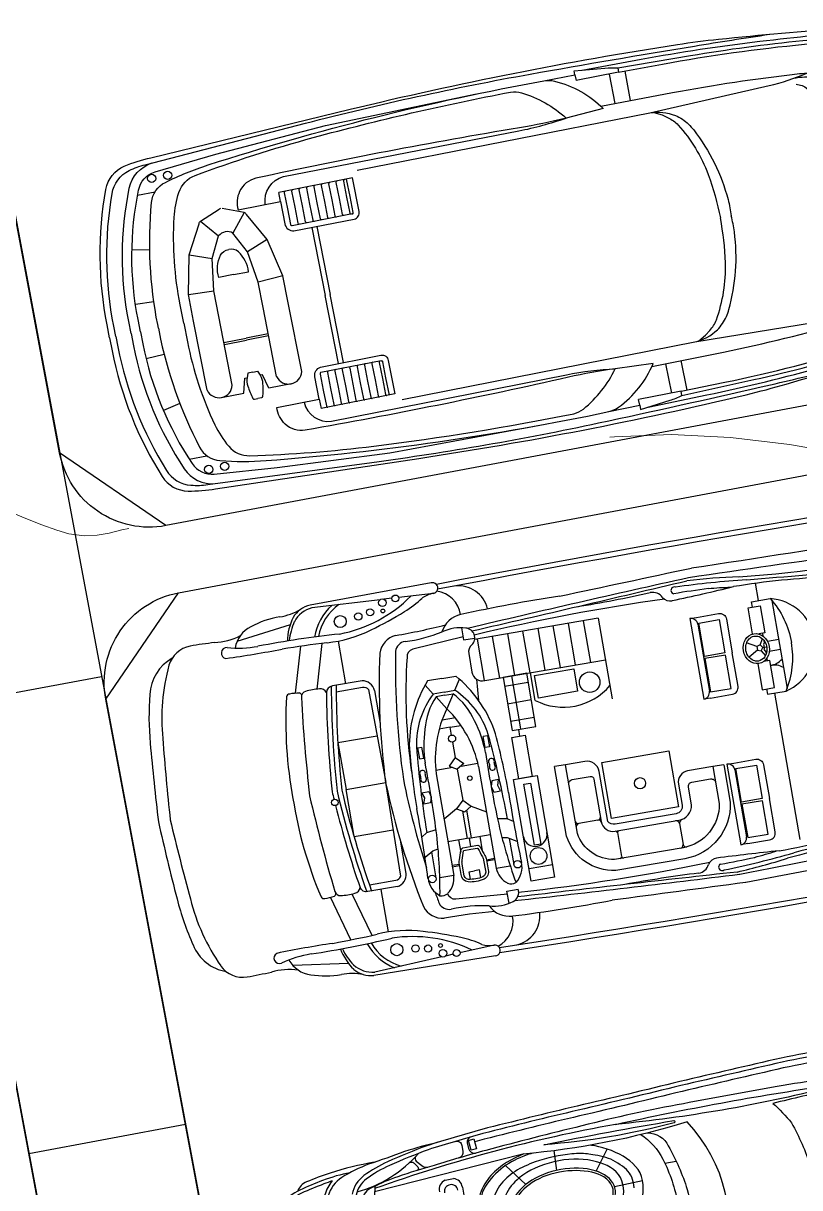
# Model space of a CAD drawing. Header units: metres. Extents: x 2662 to 3279, y 1027 to 1511.
# Drawn here: x 2927.51 to 2944.56, y 1215.41 to 1240.97 of the extents above; entities that cross this region are included whole.
import ezdxf

# ---------------------------------------------------------------- set-up
doc = ezdxf.new("R2010")
doc.units = ezdxf.units.M
doc.header["$LTSCALE"] = 1000
for name, color, linetype in [('01 main point', 1, 'Continuous'), ('furniture', 6, 'Continuous'), ('Layer13', 4, 'Continuous')]:
    doc.layers.add(name, color=color, linetype=linetype)
doc.layers.add('CONT-MNR', color=252, linetype='Continuous', lineweight=9)

# ---------------------------------------------------------------- blocks, each defined once
blk = doc.blocks.new('A$C97441dda')
for points in [[(0.921, 7.283), (0.859, 7.283), (0.859, 7.504, -0.142146), (1.408, 7.663)], [(1.894, 7.283), (1.957, 7.283), (1.957, 7.504, 0.142146), (1.408, 7.663)], [(1.351, 7.36, 0.296682), (1.388, 7.336)], [(1.464, 7.36, -0.29421), (1.428, 7.336)], [(2.683, 6.757), (2.683, 7.018, -0.414214), (2.763, 7.098), (3.162, 7.098)], [(3.641, 6.757), (3.641, 7.018, 0.414214), (3.561, 7.098), (3.162, 7.098)], [(0.929, 6.618), (0.929, 6.88, -0.414214), (1.008, 6.959), (1.408, 6.959)], [(1.887, 6.618), (1.887, 6.88, 0.414214), (1.807, 6.959), (1.408, 6.959)], [(2.683, 6.639), (3.129, 6.639, -0.374978), (3.69, 6.003), (3.69, 5.181, -0.336338), (3.196, 4.682), (2.368, 4.682)], [(2.683, 6.509), (3.12, 6.509, -0.370359), (3.56, 6.003), (3.56, 5.19, -0.32607), (3.186, 4.812), (2.368, 4.812)], [(2.683, 6.509), (2.683, 6.209, 0.414214), (2.816, 6.077), (3.068, 6.077, -0.414214), (3.153, 5.991), (3.153, 5.267, -0.267949), (3.107, 5.186), (2.512, 5.186, 0.414214), (2.368, 5.042), (2.368, 4.812)], [(2.598, 4.812, -0.403822), (2.551, 4.859), (2.551, 5.073, -0.414214), (2.59, 5.111), (3.094, 5.111, 0.414214), (3.235, 5.253), (3.235, 6.01, 0.381295), (3.081, 6.186), (2.87, 6.186, -0.414214), (2.821, 6.234), (2.821, 6.458, -0.414214), (2.873, 6.509, -1)], [(0.689, 3.884), (0.732, 3.278, 0.372915), (0.813, 3.197, 0.054262), (2.148, 3.021, 0.054262)], [(3.746, 3.884), (3.702, 3.278, -0.372915), (3.622, 3.197, -0.000086), (3.62, 3.197, -0.000086)], [(0.995, 2.63), (0.995, 2.278, 0.367647), (1.058, 2.196, 0.57735)], [(1.07, 2.31), (1.07, 2.624, -0.267949), (1.107, 2.688, -0.267949)], [(3.364, 2.31), (3.364, 2.624, 0.267949), (3.327, 2.688, 0.267949)], [(3.439, 2.63), (3.439, 2.278, -0.367647), (3.376, 2.196, -0.57735)]]:
    blk.add_lwpolyline(points, format="xyb")
for points in [[(0.886, 7.521), (1.929, 7.521)], [(1.348, 7.521), (1.348, 7.389)], [(1.468, 7.521), (1.468, 7.389)], [(0.859, 7.366), (0.653, 7.366)], [(1.232, 7.231), (0.921, 7.231), (0.921, 7.376), (1.244, 7.376), (1.244, 7.303)], [(1.407, 7.323), (1.407, 7.369)], [(1.584, 7.231), (1.894, 7.231), (1.894, 7.376), (1.572, 7.376), (1.572, 7.303)], [(1.957, 7.366), (3.698, 7.366)], [(1.244, 7.347), (1.276, 7.347)], [(1.371, 7.298), (1.306, 7.335)], [(1.385, 7.256), (1.321, 7.145)], [(1.324, 7.347), (1.36, 7.347)], [(1.388, 7.336), (1.428, 7.336)], [(1.429, 7.256), (1.493, 7.145)], [(1.442, 7.298), (1.509, 7.336)], [(1.455, 7.347), (1.492, 7.347)], [(1.54, 7.347), (1.572, 7.347)], [(2.683, 6.676), (2.683, 6.757)], [(2.764, 6.757), (3.56, 6.757)], [(3.641, 6.757), (3.641, 6.676)], [(0.929, 6.537), (0.929, 6.618)], [(1.01, 6.618), (1.806, 6.618)], [(1.887, 6.618), (1.887, 6.537)], [(2.683, 6.676), (3.641, 6.676)], [(2.683, 6.639), (2.683, 6.509)], [(0.929, 6.537), (1.887, 6.537)], [(3.272, 6.01), (3.523, 6.01)], [(0.742, 5.482), (0.742, 4.012)], [(0.742, 5.482), (1.699, 5.482)], [(1.236, 4.046), (1.236, 5.482)], [(0.742, 5.302), (1.236, 5.302)], [(3.255, 5.276), (3.54, 5.276)], [(0.742, 5.122), (1.236, 5.122)], [(3.072, 5.074), (3.072, 4.85)], [(0.742, 4.942), (1.236, 4.942)], [(2.368, 4.812), (2.368, 4.682)], [(0.742, 4.762), (1.236, 4.762)], [(0.742, 4.582), (1.236, 4.582)], [(1.565, 4.59), (1.236, 4.59)], [(1.341, 4.265), (1.341, 4.546)], [(1.549, 4.265), (1.549, 4.546)], [(1.757, 4.265), (1.757, 4.546)], [(0.742, 4.402), (1.236, 4.402)], [(1.866, 4.368), (1.236, 4.368)], [(3.498, 4.462), (3.498, 4.183)], [(1.866, 4.339), (1.947, 4.339)], [(0.742, 4.222), (1.236, 4.222)], [(2.918, 4.097), (2.875, 4.032), (2.858, 3.919)], [(3.156, 4.101), (3.096, 3.997), (3.083, 3.933)], [(0.58, 3.884), (0.726, 3.884), (0.726, 4.017)], [(0.742, 4.042), (1.236, 4.042)], [(1.203, 3.954), (1.453, 3.937)], [(1.879, 3.969), (2.01, 3.969), (2.01, 3.919), (1.879, 3.919)], [(1.879, 3.969), (1.879, 3.919)], [(2.217, 3.805), (3.423, 3.805), (3.423, 3.972)], [(2.406, 4.009), (2.406, 3.929), (2.471, 3.909), (2.54, 3.929), (2.54, 4.011), (2.471, 3.988), (2.406, 4.009)], [(3.107, 4.016), (3.415, 4.016)], [(3.854, 3.884), (3.709, 3.884), (3.709, 4.017)], [(0.891, 3.916), (1.112, 3.916)], [(1.126, 3.554), (1.126, 3.721)], [(1.289, 3.681), (1.171, 3.758)], [(1.706, 3.554), (1.706, 3.683)], [(2.175, 3.603), (2.175, 3.803)], [(2.66, 3.641), (2.755, 3.805)], [(3.022, 3.554), (3.022, 3.805)], [(3.306, 3.709), (3.306, 3.805)], [(3.32, 3.709), (3.32, 3.805)], [(0.001, 3.623), (0.017, 2.181)], [(0.128, 3.628), (0.106, 3.219)], [(1.126, 3.554), (1.126, 3.387)], [(1.289, 3.554), (1.289, 3.681)], [(1.289, 3.554), (1.289, 3.426)], [(1.326, 3.554), (1.326, 3.655)], [(1.326, 3.655), (1.486, 3.554)], [(1.326, 3.554), (1.326, 3.453)], [(1.326, 3.453), (1.486, 3.554)], [(1.609, 3.633), (1.609, 3.475)], [(1.706, 3.554), (1.706, 3.424)], [(1.799, 3.554), (1.706, 3.554)], [(1.883, 3.554), (2.066, 3.554)], [(2.066, 3.554), (2.153, 3.641), (2.203, 3.554)], [(2.066, 3.554), (2.153, 3.466), (2.203, 3.554)], [(2.203, 3.554), (2.573, 3.554)], [(2.573, 3.554), (2.66, 3.641), (2.711, 3.554)], [(2.573, 3.554), (2.66, 3.466), (2.711, 3.554)], [(2.697, 3.578), (3.022, 3.578)], [(3.022, 3.679), (3.196, 3.679)], [(3.022, 3.554), (3.022, 3.302)], [(3.022, 3.554), (3.123, 3.554)], [(3.501, 3.61), (3.411, 3.61), (3.411, 3.549)], [(3.501, 3.487), (3.411, 3.487), (3.411, 3.549)], [(4.306, 3.628), (4.328, 3.219)], [(4.433, 3.623), (4.417, 2.181)], [(1.289, 3.426), (1.171, 3.349)], [(2.175, 3.504), (2.175, 3.304)], [(2.66, 3.466), (2.755, 3.302)], [(2.697, 3.529), (3.022, 3.529)], [(3.022, 3.428), (3.167, 3.428)], [(2.217, 3.302), (3.423, 3.302), (3.423, 3.136)], [(3.306, 3.389), (3.306, 3.302)], [(3.32, 3.302), (3.32, 3.389)], [(0.102, 3.139), (0.097, 3.045)], [(1.879, 3.138), (2.01, 3.138), (2.01, 3.189), (1.879, 3.189)], [(1.879, 3.138), (1.879, 3.189)], [(2.406, 3.098), (2.406, 3.179), (2.471, 3.198), (2.54, 3.179), (2.54, 3.097), (2.471, 3.12), (2.406, 3.098)], [(2.918, 3.01), (2.875, 3.075), (2.858, 3.189)], [(3.156, 3.006), (3.096, 3.111), (3.083, 3.174)], [(4.332, 3.139), (4.337, 3.045)], [(0.095, 3.001), (0.052, 2.197)], [(3.107, 3.091), (3.415, 3.091)], [(4.34, 3.001), (4.382, 2.197)], [(1.131, 2.755), (1.523, 2.755)], [(3.304, 2.755), (2.911, 2.755)], [(1.107, 2.688), (2.217, 2.701)], [(1.658, 2.229), (1.658, 2.694)], [(3.327, 2.688), (2.217, 2.701)], [(2.217, 2.229), (2.217, 2.701)], [(2.777, 2.229), (2.777, 2.694)], [(0.489, 2.435), (0.995, 2.435)], [(3.945, 2.435), (3.439, 2.435)], [(0.483, 2.239), (1, 2.091)], [(1.658, 2.229), (2.217, 2.229)], [(2.777, 2.229), (2.217, 2.229)], [(3.952, 2.239), (3.435, 2.091)], [(0.207, 1.911), (0.292, 1.265)], [(0.474, 1.987), (1.005, 1.835)], [(3.96, 1.987), (3.43, 1.835)], [(4.228, 1.911), (4.142, 1.265)]]:
    blk.add_lwpolyline(points)
for points in [[(1.407, 7.323), (1.371, 7.298), (1.385, 7.256), (1.429, 7.256), (1.442, 7.298)], [(2.752, 7.014), (3.149, 7.014), (3.149, 6.77), (2.752, 6.77)], [(3.572, 7.014), (3.175, 7.014), (3.175, 6.77), (3.572, 6.77)], [(0.998, 6.875), (1.394, 6.875), (1.394, 6.631), (0.998, 6.631)], [(1.817, 6.875), (1.421, 6.875), (1.421, 6.631), (1.817, 6.631)], [(2.414, 6.031), (3.079, 6.031), (3.079, 5.237), (2.414, 5.237)], [(1.277, 5.097), (1.545, 5.097), (1.545, 4.632), (1.277, 4.632)], [(1.866, 4.546), (1.236, 4.546), (1.236, 4.265), (1.866, 4.265)], [(1.947, 4.403), (2.437, 4.403), (2.437, 4.246), (1.947, 4.246)], [(2.437, 4.462), (3.642, 4.462), (3.642, 4.183), (2.437, 4.183)], [(2.51, 4.369), (3.234, 4.369), (3.234, 4.292), (2.51, 4.292)]]:
    blk.add_lwpolyline(points, close=True)
for points in [[(3.425, 3.389), (3.306, 3.389, -0.084873), (3.255, 3.398, 0.004228), (3.149, 3.434, -0.236057), (3.123, 3.46), (3.123, 3.549), (3.123, 3.638, -0.236057), (3.149, 3.664, 0.004228), (3.255, 3.7, -0.084873), (3.306, 3.709), (3.425, 3.709, -0.35873), (3.527, 3.643, -0.047149), (3.538, 3.549, -0.047149), (3.527, 3.454, -0.35873)], [(3.427, 3.421), (3.306, 3.421, -0.084873), (3.265, 3.428, 0.004228), (3.159, 3.464, -0.145695), (3.155, 3.467), (3.155, 3.549), (3.155, 3.631, -0.145695), (3.159, 3.634, 0.004228), (3.265, 3.67, -0.084873), (3.306, 3.677), (3.427, 3.677, -0.359263), (3.497, 3.635, -0.045925), (3.506, 3.549, -0.045925), (3.497, 3.463, -0.359263)]]:
    blk.add_lwpolyline(points, format="xyb", close=True)
for centre, radius in [((2.73, 5.635), 0.0656), ((1.464, 5.255), 0.12), ((3.367, 4.319), 0.0984), ((3.42, 4.061), 0.0445), ((2.332, 3.681), 0.0264), ((1.841, 3.554), 0.0423), ((0.111, 3.179), 0.0406), ((4.324, 3.179), 0.0406), ((0.135, 3.021), 0.0449), ((0.23, 3.009), 0.0224), ((3.42, 3.047), 0.0445), ((4.204, 3.009), 0.0224), ((4.299, 3.021), 0.0449), ((0.22, 2.86), 0.0414), ((4.215, 2.86), 0.0414), ((0.244, 2.715), 0.0431), ((4.19, 2.715), 0.0431), ((0.268, 2.497), 0.0707), ((4.166, 2.497), 0.0707), ((2.344, 2.074), 0.0375)]:
    blk.add_circle(centre, radius)
for centre, radius, start, end in [((208.587, 7.199), 208.587, 178.49574, 180.96673), ((208.639, 7.199), 208.58, 178.49658, 180.96528), ((-204.204, 7.199), 208.58, 359.03472, 1.50342), ((-204.153, 7.199), 208.587, 359.03327, 1.50426), ((-190.377, 10.573), 190.766, 358.82377, 0.23433), ((194.812, 10.573), 190.766, 179.76567, 181.17623), ((-14.27, 8.715), 14.893, 354.1146, 2.9656), ((18.704, 8.715), 14.893, 177.0344, 185.8854), ((-75.348, 14.009), 76.242, 354.92951, 355.98239), ((79.783, 14.009), 76.242, 184.01761, 185.07049), ((176.245, 2.671), 175.832, 178.08288, 178.71816), ((-171.81, 2.671), 175.832, 1.28184, 1.91712), ((9.047, 7.072), 8.399, 172.0411, 179.7687), ((-4.613, 7.072), 8.399, 0.2313, 7.9589), ((1.408, 7.375), 0.564, 13.1636, 166.8364), ((1.41, 7.382), 0.22, 358.5392, 39.2339), ((1.85, 7.382), 0.22, 140.7661, 181.4608), ((12.173, 6.052), 11.642, 173.9919, 178.123), ((-7.738, 6.052), 11.642, 1.877, 6.0081), ((10.385, 5.944), 9.919, 172.7923, 176.3331), ((-25.603, 5.344), 26.31, 2.2341, 3.8401), ((30.037, 5.344), 26.31, 176.1599, 177.7659), ((-5.951, 5.944), 9.919, 3.6669, 7.2077), ((8.652, 6.041), 8.067, 172.6641, 174.5309), ((-4.217, 6.041), 8.067, 5.4691, 7.3359), ((9.647, 6.394), 9.036, 177.3558, 179.9463), ((2.764, 6.676), 0.0811, 90, 180), ((3.56, 6.676), 0.0811, 0, 90), ((-5.213, 6.394), 9.036, 0.0537, 2.6442), ((-373.31, -8.741), 373.976, 2.1179, 2.35962), ((164.086, 14.129), 163.802, 182.63314, 183.56191), ((-278.76, -10.974), 279.798, 3.06699, 3.59652), ((1.01, 6.537), 0.0811, 90, 180), ((1.806, 6.537), 0.0811, 0, 90), ((283.195, -10.974), 279.798, 176.40348, 176.93301), ((-159.652, 14.129), 163.802, 356.43809, 357.36686), ((377.745, -8.741), 373.976, 177.64038, 177.8821), ((0.573, 6.415), 0.0405, 153.1265, 340.953), ((3.861, 6.415), 0.0405, 199.047, 26.8735), ((0.569, 6.365), 0.119, 301.2113, 2.4557), ((23.565, 5.504), 22.923, 178.052, 183.7188), ((-19.131, 5.504), 22.923, 356.2812, 1.948), ((3.866, 6.365), 0.119, 177.5443, 238.7887), ((0.696, 6.134), 0.146, 116.9071, 180.3941), ((3.738, 6.134), 0.146, 359.6059, 63.0929), ((-16.128, 5.386), 16.696, 359.5591, 2.5632), ((3.28, 6.06), 0.0503, 196.5763, 260.4721), ((3.276, 5.97), 0.0405, 95.6747, 178.8009), ((3.521, 6.047), 0.0369, 273.6593, 359.4047), ((3.519, 5.97), 0.0406, 357.0134, 84.2838), ((20.563, 5.386), 16.696, 177.4368, 180.4409), ((0.995, 5.022), 0.715, 322.8811, 40.0859), ((3.255, 5.296), 0.02, 184.1892, 268.3589), ((3.255, 5.256), 0.02, 91.6411, 175.8108), ((3.54, 5.296), 0.02, 271.6411, 355.8108), ((3.54, 5.256), 0.02, 4.1892, 88.3589), ((19.056, 4.747), 18.648, 178.9753, 182.6006), ((3.036, 5.075), 0.0367, 358.6961, 81.9233), ((3.109, 5.075), 0.0367, 98.0767, 181.3039), ((-14.621, 4.747), 18.648, 357.3994, 1.0247), ((3.036, 4.849), 0.0367, 278.0767, 1.3039), ((3.109, 4.849), 0.0367, 178.6961, 261.9233), ((3.112, 4.322), 0.14, 272.2883, 90.1778), ((0.434, 3.873), 0.348, 93.1026, 177.5891), ((2.586, -3.05), 7.149, 90.0845, 96.1092), ((2.825, 17.871), 13.774, 268.961, 272.4284), ((3.416, 3.839), 0.271, 37.9843, 91.5677), ((4.001, 3.873), 0.348, 2.4109, 86.8974), ((0.705, 3.902), 0.117, 35.8487, 164.0835), ((0.888, 4.015), 0.0991, 207.0644, 272.0033), ((1.115, 4.038), 0.122, 268.9821, 3.7773), ((2.092, 2.615), 1.468, 100.4887, 131.1511), ((1.987, 3.037), 0.95, 97.3014, 137.2904), ((2.93, -6.611), 10.644, 90.2944, 95.7351), ((2.182, 3.963), 0.035, 60, 300), ((2.217, 4.032), 0.0418, 245.1573, 294.8427), ((2.252, 3.963), 0.035, 240, 120), ((2.592, 9.755), 5.842, 272.7701, 280.2295), ((3.525, 3.968), 0.111, 327.0021, 19.6019), ((3.729, 3.902), 0.117, 15.9165, 100.2051), ((0.422, 3.57), 0.33, 89.1794, 161.9132), ((0.721, 3.914), 0.295, 182.6672, 243.6159), ((1.058, 3.787), 0.487, 162.4718, 196.2958), ((1.859, 3.096), 0.772, 103.4474, 133.6826), ((2.091, 2.581), 1.332, 90.9526, 107.9909), ((2.353, 17.015), 13.106, 268.7557, 272.2789), ((2.217, 3.895), 0.0418, 65.1573, 114.8427), ((3.415, 4.057), 0.251, 271.8534, 323.7999), ((3.377, 3.787), 0.487, 343.7042, 17.5282), ((3.714, 3.914), 0.295, 296.3841, 357.3328), ((4.013, 3.57), 0.33, 18.0868, 90.8206), ((0.065, 3.627), 0.0634, 0.6303, 183.8233), ((-7.257, 3.097), 7.796, 0.0818, 4.4608), ((2.264, 2.48), 1.326, 92.0376, 125.9353), ((11.692, 3.097), 7.796, 175.5392, 179.9182), ((4.37, 3.627), 0.0634, 356.1767, 179.3697), ((0.51, 3.639), 0.383, 181.6698, 203.2536), ((-1.137, 3.279), 1.766, 357.6596, 12.147), ((2.264, 4.627), 1.326, 234.0647, 267.9624), ((5.571, 3.279), 1.766, 167.853, 182.3404), ((3.924, 3.639), 0.383, 336.7464, 358.3302), ((-0.771, 2.85), 1.128, 21.223, 34.4528), ((1.987, 4.071), 0.95, 222.7096, 262.6986), ((1.859, 4.011), 0.772, 226.3174, 256.5526), ((5.205, 2.85), 1.128, 145.5472, 158.777), ((-1.213, 2.428), 1.624, 1.2558, 35.182), ((2.092, 4.492), 1.468, 228.8489, 259.5113), ((3.415, 3.051), 0.251, 36.2001, 88.1466), ((5.647, 2.428), 1.624, 144.818, 178.7442), ((-3.273, 1.798), 3.841, 15.6869, 22.3326), ((0.758, 3.202), 0.131, 178.2121, 253.636), ((2.091, 4.527), 1.332, 252.0091, 269.0474), ((2.353, -9.908), 13.106, 87.7211, 91.2443), ((2.182, 3.144), 0.035, 60, 300), ((2.217, 3.212), 0.0418, 245.1573, 294.8427), ((2.252, 3.144), 0.035, 240, 120), ((2.592, -2.647), 5.842, 79.7705, 87.2299), ((3.525, 3.139), 0.111, 340.3981, 32.9979), ((3.676, 3.202), 0.131, 286.364, 1.7879), ((7.707, 1.798), 3.841, 157.6674, 164.3131), ((0.787, 3.129), 0.25, 184.9044, 252.4647), ((2.441, 11.797), 8.888, 258.8436, 268.5555), ((2.586, 10.157), 7.149, 263.8908, 269.9155), ((2.93, 13.719), 10.644, 264.2649, 269.7056), ((2.217, 3.076), 0.0418, 65.1573, 114.8427), ((1.993, 11.797), 8.888, 271.4445, 278.3252), ((2.825, -10.764), 13.774, 87.5716, 91.039), ((3.416, 3.269), 0.271, 268.4323, 322.0157), ((1.993, 11.797), 8.888, 280.2705, 281.1564), ((3.647, 3.129), 0.25, 287.5353, 355.0956), ((2.534, 11.224), 8.53, 257.6692, 267.8736), ((1.901, 11.224), 8.53, 272.1264, 282.3308), ((-0.971, 2.41), 1.46, 355.7483, 17.0194), ((1.138, 2.611), 0.144, 92.9581, 172.5508), ((3.296, 2.611), 0.144, 7.4492, 87.0419), ((5.405, 2.41), 1.46, 162.9806, 184.2517), ((0.606, 2.77), 0.594, 205.433, 249.4472), ((12.126, 1.728), 11.739, 176.4059, 181.1228), ((-7.692, 1.728), 11.739, 358.8772, 3.5941), ((3.829, 2.77), 0.594, 290.5528, 334.567), ((0.606, 2.77), 0.638, 211.911, 250.7222), ((2.967, 13.874), 11.719, 260.316, 266.3329), ((1.468, 13.874), 11.719, 273.6671, 279.684), ((3.829, 2.77), 0.638, 289.2778, 328.089), ((0.394, 2.234), 0.344, 186.1517, 231.0679), ((25.636, 1.27), 25.172, 177.6521, 178.859), ((2.967, 13.874), 11.776, 260.3657, 266.3506), ((1.078, 2.123), 0.0756, 105.2553, 179.4903), ((2.967, 13.874), 11.833, 260.7177, 266.3682), ((1.468, 13.874), 11.776, 273.6494, 279.6343), ((1.468, 13.874), 11.833, 274.427, 279.2823), ((3.356, 2.123), 0.0756, 0.5097, 74.7447), ((-21.201, 1.27), 25.172, 1.141, 2.3479), ((4.04, 2.234), 0.344, 308.9321, 353.8483), ((0.332, 2.201), 0.316, 183.4806, 229.5108), ((-0.63, 1.813), 0.723, 359.6277, 19.9452), ((1.814, 2.046), 0.815, 174.5487, 186.2942), ((1.468, 13.874), 11.833, 273.6318, 274.0643), ((2.62, 2.046), 0.815, 353.7058, 5.4513), ((4.102, 2.201), 0.316, 310.4892, 356.5194), ((5.065, 1.813), 0.723, 160.0548, 180.3723), ((0.509, 2.484), 0.648, 233.8856, 259.1849), ((0.561, 2.528), 0.68, 235.7036, 255.2458), ((1.073, 1.967), 0.0697, 187.7942, 263.6143), ((3.362, 1.967), 0.0697, 276.3857, 352.2058), ((3.873, 2.528), 0.68, 284.7542, 304.2964), ((3.925, 2.484), 0.648, 280.8151, 306.1144), ((1.109, 1.791), 1.016, 179.0191, 199.3908), ((1.664, 1.778), 0.661, 170.9023, 181.0629), ((1.044, 1.869), 0.0363, 96.2385, 157.5738), ((3.427, 22.256), 20.496, 263.3835, 266.6174), ((1.008, 22.256), 20.496, 273.3826, 276.6165), ((3.39, 1.869), 0.0363, 22.4262, 83.7615), ((2.771, 1.778), 0.661, 358.9371, 9.0977), ((3.325, 1.791), 1.016, 340.6092, 0.9809), ((-11.838, 1.512), 12.31, 358.1017, 1.2083), ((1.042, 1.764), 0.0395, 176.9352, 249.8424), ((2.141, 6.473), 4.875, 256.8026, 270.8937), ((2.293, 6.473), 4.875, 269.1063, 283.1974), ((3.393, 1.764), 0.0395, 290.1576, 3.0648), ((16.273, 1.512), 12.31, 178.7917, 181.8983), ((0.478, 1.552), 0.342, 196.7591, 250.457), ((-0.987, 1.494), 1.377, 345.0575, 0.1444), ((5.422, 1.494), 1.377, 179.8556, 194.9425), ((3.956, 1.552), 0.342, 289.543, 343.2409), ((-0.508, 1.089), 0.773, 353.7288, 17.0945), ((4.943, 1.089), 0.773, 162.9055, 186.2712), ((0.405, 1.124), 0.0636, 166.089, 341.7422), ((4.03, 1.124), 0.0636, 198.2578, 13.911), ((6.031, 0.699), 5.779, 176.9722, 179.8462), ((-1.597, 0.699), 5.779, 0.1538, 3.0278), ((0.572, 0.719), 0.32, 180.7648, 243.8595), ((3.863, 0.719), 0.32, 296.1405, 359.2352), ((0.838, 0.654), 0.511, 199.5857, 257.6279), ((1.433, 2.578), 2.368, 244.9745, 265.9316), ((3.002, 2.578), 2.368, 274.0684, 295.0255), ((3.597, 0.654), 0.511, 282.3721, 340.4143), ((1.538, 3.285), 3.233, 255.4946, 265.6307), ((3.98, 28.413), 28.328, 264.4986, 266.4315), ((0.454, 28.413), 28.328, 273.5685, 275.5014), ((2.897, 3.285), 3.233, 274.3693, 284.5054), ((3.803, 31.003), 31.044, 265.3606, 267.0728), ((0.632, 31.003), 31.044, 272.9272, 274.6394)]:
    blk.add_arc(centre, radius, start, end)
blk.add_ellipse((1.408, 7.245), major_axis=(0.177, 0), ratio=0.864021)
blk.add_open_spline([(1.556, 7.245), (1.556, 7.274), (1.543, 7.303), (1.487, 7.359), (1.43, 7.376), (1.327, 7.358), (1.284, 7.325), (1.252, 7.246), (1.261, 7.201), (1.325, 7.134), (1.38, 7.116), (1.484, 7.13), (1.528, 7.162), (1.553, 7.216), (1.556, 7.23), (1.556, 7.245)], degree=3, knots=[0, 0, 0, 0, 0.726255, 0.726255, 1.762591, 1.762591, 2.798927, 2.798927, 3.835263, 3.835263, 4.871599, 4.871599, 5.907935, 5.907935, 6.283185, 6.283185, 6.283185, 6.283185])
blk = doc.blocks.new('A$C1fdb1adc')
for p, q in [((1.804, 10.228), (1.804, 10.477)), ((2.103, 9.045), (2.087, 9.677)), ((1.697, 8.711), (1.268, 9.041)), ((1.522, 7.869), (1.086, 7.889)), ((1.699, 7.141), (1.211, 6.778))]:
    blk.add_line(p, q)
for points in [[(0.016, 15.282, 0.009645), (0.006, 13.161, 0.000312), (0.102, 10.878, -0.003686), (0.218, 8.563, 0.005005), (0.336, 6.409, 0.009754), (0.465, 5.161, 0.018511), (0.652, 4.249, 0.0573), (0.855, 3.68, 0.192321), (1.209, 3.352, 0.082859)], [(0.108, 15.281, 0.009641), (0.098, 13.164, 0.000311), (0.193, 10.883, -0.003685), (0.309, 8.567, 0.005003), (0.428, 6.416, 0.009732), (0.556, 5.174, 0.018483), (0.741, 4.271, 0.05741), (0.937, 3.72, 0.193192), (1.243, 3.437, 0.083361)], [(5.007, 6.288, 0.010794), (5.04, 7.206, 0.012283), (5.103, 9.648, 0.0049), (5.136, 12.417, 0.016162), (5.124, 14.08, 0.001149), (5.08, 15.507, -0.000811), (5.08, 15.508, 0.051344), (4.86, 17.153, 0.067708), (4.494, 18.235, 0.057023), (3.946, 19.21, 0.030584), (3.212, 20.153, 0.030577), (2.806, 20.554, 0.132389), (2.72, 20.608, 0.196715), (2.449, 20.599, 0.056911), (2.071, 20.217, 0.022345), (1.466, 19.457, 0.037229), (0.8, 18.315, 0.065316), (0.373, 16.968, 0.034966), (0.239, 15.278, 0.009636), (0.229, 13.167, 0.000311), (0.324, 10.889, -0.003683), (0.44, 8.573, 0.005), (0.558, 6.426, 0.00171), (0.577, 6.208)], [(0.702, 14.892, 0.018934), (0.603, 12.835, 0.003995), (0.596, 10.873, 0.018481), (0.664, 8.588, 0.005802), (0.802, 6.412, 0.006333), (0.916, 5.235, 0.01214), (1.017, 4.406, 0.043691), (1.147, 3.813, 0.274814), (1.378, 3.537, 0.084876)], [(4.448, 12.824), (4.46, 12.979, -0.002848), (4.456, 14.225, 0.359121), (0.882, 14.147, -0.002439), (0.951, 12.799), (0.951, 12.799)], [(0.951, 12.799, -0.042364), (1.447, 13.124, -0.050731), (2.462, 13.356, -0.074951), (3.731, 13.246, -0.131871), (4.448, 12.824, -0.624328)], [(4.39, 3.859), (4.534, 7.139, -0.042807), (4.41, 11.049, 0.264766), (1.001, 10.873, -0.053572), (1.032, 7.201), (1.25, 3.842)], [(1.082, 9.973, -0.300716), (1.447, 10.371, -0.050731), (2.462, 10.603, -0.074951), (3.731, 10.492, -0.127388), (4.379, 10.126, -0.624328)], [(1.09, 9.824, -0.130906), (1.707, 10.202, -0.068666), (2.741, 10.345, -0.066905), (3.695, 10.243, -0.15432), (4.377, 9.876, -0.102278)], [(0.453, 6.129, 0.34058), (0.568, 6.044), (0.692, 6.049, 0.407011), (0.822, 6.183, 0.980624)], [(0.486, 5.787, -0.446629), (0.601, 5.919), (0.725, 5.917, -0.407011), (0.859, 5.787, -0.980624)], [(0.435, 5.412, 0.017721), (0.5, 4.655, -0.010616), (0.627, 3.829, 0.03964), (0.802, 3.195, 0.181904), (1.146, 2.829, 0.065618), (1.771, 2.663, 0.054443), (3.786, 2.675, 0.053321), (4.402, 2.82, 0.211406), (4.867, 3.326, 0.058348), (5.05, 4.147, 0.002016), (5.069, 4.357)], [(0.648, 4.881, 0.38077), (0.756, 4.865), (0.871, 4.971, 0.233822), (0.931, 5.092, 1.332745)], [(0.765, 4.709, -0.458631), (0.805, 4.826), (0.886, 4.878, -0.499288), (0.957, 4.854, -1.332745)], [(0.609, 3.961, 0.037954), (0.664, 2.959, 0.020014), (0.759, 2.417, 0.020014)], [(0.735, 3.396, 0.045512), (0.794, 2.77, 0.020521), (0.906, 2.241, 0.075815), (1.119, 1.776, 0.114138), (1.391, 1.527, 0.051879), (1.83, 1.372, 0.081444), (3.406, 1.311, 0.081444)], [(0.841, 2.975, 0.111575), (1.113, 2.758, 0.065966), (1.762, 2.585, 0.054479), (3.795, 2.597, 0.053587), (4.431, 2.747, 0.140212), (4.825, 3.07, 0.140212)], [(0.841, 2.974, 0.014257), (0.872, 2.784, 0.020505), (0.982, 2.261, 0.075496), (1.184, 1.82, 0.112912), (1.428, 1.597, 0.051408), (1.847, 1.449, 0.081884), (3.406, 1.39, 0.081884)]]:
    blk.add_lwpolyline(points, format="xyb")
for points in [[(0.833, 14.039, -0.03758), (0.768, 9.321, -0.018839), (0.787, 14.037, -0.974519)], [(0.968, 10.593, -0.047382), (0.916, 7.689, -0.0093), (0.921, 10.59, -0.974519)]]:
    blk.add_lwpolyline(points, format="xyb", close=True)
blk.add_lwpolyline([(0.517, 6.082), (0.509, 6.204), (0.73, 6.218), (0.738, 6.097)], close=True)
for points in [[(1.501, 5.759), (1.812, 5.759)], [(1.281, 5.413), (1.281, 5.6)]]:
    blk.add_lwpolyline(points)
for centre, radius, start, end in [((33.425, 9.028), 32.658, 179.4859, 189.1088), ((1.491, 5.541), 0.218, 87.3011, 164.289), ((1.549, 5.502), 0.15, 90, 270), ((1.507, 5.479), 0.235, 196.0917, 270), ((-1.569, 3.245), 2.755, 4.6292, 38.2236), ((2.783, 10.653), 6.981, 256.3027, 284.2355), ((1.082, 2.474), 0.328, 189.9258, 240.7942)]:
    blk.add_arc(centre, radius, start, end)
blk.add_ellipse((2.183, 7.895), major_axis=(-0.039, 1.154), ratio=0.573037, start_param=-0.3399, end_param=3.860158)
for points, knots in [([(2.732, 9.403), (2.693, 9.441), (2.594, 9.525), (2.524, 9.575), (2.339, 9.672), (2.09, 9.677), (1.84, 9.677), (1.647, 9.531), (1.327, 9.18), (1.178, 8.89), (1.121, 8.714), (1.118, 8.704), (1.115, 8.693)], [2.846441, 2.846441, 2.846441, 2.846441, 2.990261, 2.990261, 3.141593, 3.141593, 3.141593, 3.580364, 3.580364, 4.019134, 4.019134, 4.046654, 4.046654, 4.046654, 4.046654]), ([(2.212, 9.467), (2.019, 9.483), (1.898, 9.451), (1.674, 9.289), (1.545, 9.149), (1.397, 8.904), (1.333, 8.708), (1.27, 8.543), (1.24, 8.388), (1.207, 7.994), (1.207, 7.703), (1.306, 7.105), (1.402, 6.795), (1.849, 6.341), (2.116, 6.269), (2.576, 6.43), (2.769, 6.608), (2.913, 6.854)], [3.147514, 3.147514, 3.147514, 3.147514, 3.45455, 3.45455, 3.761587, 3.761587, 4.068623, 4.068623, 4.37566, 4.37566, 4.989733, 4.989733, 5.735714, 5.735714, 6.481696, 6.481696, 6.927739, 6.927739, 6.927739, 6.927739]), ([(2.439, 9.141), (2.3, 9.242), (2.054, 9.278), (1.667, 9.081), (1.555, 8.894), (1.248, 8.184), (1.286, 7.488), (1.69, 6.725), (1.98, 6.507), (2.536, 6.574), (2.638, 6.761), (2.746, 6.897)], [-0.367594, -0.367594, -0.367594, -0.367594, 0.257255, 0.257255, 0.882103, 0.882103, 2.277864, 2.277864, 3.184075, 3.184075, 3.889335, 3.889335, 3.889335, 3.889335]), ([(2.344, 8.95), (2.178, 9.045), (2.003, 9.012), (1.621, 8.605), (1.505, 8.021), (1.712, 7.057), (2.01, 6.744), (2.393, 6.815), (2.514, 6.909), (2.609, 7.065)], [-0.3399, -0.3399, -0.3399, -0.3399, 0.518013, 0.518013, 1.873476, 1.873476, 3.228939, 3.228939, 3.860158, 3.860158, 3.860158, 3.860158]), ([(1.034, 7.219), (1.084, 6.946), (1.178, 6.669), (1.548, 6.187), (1.845, 5.978), (2.294, 6.019), (2.402, 6.058), (2.428, 6.075)], [5.11807, 5.11807, 5.11807, 5.11807, 5.691356, 5.691356, 6.239489, 6.239489, 6.418204, 6.418204, 6.418204, 6.418204]), ([(1.052, 7.412), (1.058, 7.357), (1.066, 7.302), (1.126, 6.908), (1.282, 6.521), (1.825, 6.044), (2.198, 5.97), (2.778, 6.341), (2.978, 6.552), (3.106, 6.791)], [4.985692, 4.985692, 4.985692, 4.985692, 5.104362, 5.104362, 5.865381, 5.865381, 6.430538, 6.430538, 6.927739, 6.927739, 6.927739, 6.927739])]:
    blk.add_open_spline(points, degree=3, knots=knots)
blk = doc.blocks.new('A$C17d8c437')
at = {"color": 0, "linetype": 'Continuous'}
for points in [[(0, 3.99), (0, 4.278, -0.092983), (0.548, 7.202, -0.252076), (1.042, 7.623, -0.048041), (1.647, 7.694), (6.151, 7.895, -0.021382), (13.475, 7.908, -0.012383), (14.387, 7.848, -0.017172), (19.894, 7.157, -0.067896), (24.487, 5.763, -0.085383), (25.488, 5.076, -0.181743), (26, 3.99, 3.261963)], [(0.138, 3.99), (0.138, 4.221, -0.090955), (0.663, 7.085, -0.239412), (1.13, 7.51, -0.055463), (1.496, 7.568), (5.127, 7.784, -0.019105), (10.176, 7.892, -0.003632), (13.836, 7.803, -0.003666), (15.503, 7.739, -0.152234)], [(1.092, 3.99), (1.092, 4.069, -0.071783), (1.476, 6.727, -0.259696), (1.858, 7.102, -0.037525), (2.855, 7.296, -0.03298), (10.444, 7.69, -0.105181), (10.673, 7.638, -0.137059), (11.608, 6.841, 0.435828)], [(10.444, 7.69), (11.138, 7.684), (11.138, 7.777), (11.813, 7.705, -0.034367), (12.09, 7.655), (12.09, 7.558), (13.074, 7.547, -0.021813), (16.217, 7.377, -0.014746), (17.203, 7.251, -0.045713), (17.583, 7.155, -0.150752), (18.022, 6.83, -0.079442), (18.453, 5.99, -0.066783), (18.822, 3.99, 1.088238)], [(11.314, 7.758), (12.629, 7.744, -0.016416), (15.262, 7.629, -0.007569), (17.667, 7.409, -0.04106), (18.475, 7.254, -0.157661), (19.018, 6.896, -0.065542), (19.357, 6.335, -0.102611), (19.853, 3.99, 0.996298)], [(0.483, 3.99), (0.483, 4.261, -0.098888), (1.056, 7.127, -0.27335), (1.657, 7.577, -1.113083)], [(1.661, 3.99), (1.661, 4.404, -0.062557), (1.9, 6.309, -0.064555), (2.108, 6.829, -0.228847), (2.526, 7.124, -0.023164), (5.236, 7.442, -0.018941), (9.681, 7.587, -0.122925), (9.911, 7.528, -0.107817), (10.767, 6.794, 0.49801)], [(12.09, 7.655), (13.71, 7.614, -0.017637), (16.196, 7.463, -0.06021), (17.554, 7.165, 0.188154)], [(0.69, 3.99), (0.69, 4.261, -0.098888), (1.247, 7.047, -0.27335), (1.68, 7.372, -0.27335)], [(11.564, 6.904), (13.169, 6.892, -0.018532), (15.932, 6.769, -0.033224), (16.356, 6.706, -0.183136), (16.757, 6.445, -0.034905), (16.952, 6.135, -0.12757), (17.474, 3.99, 4.246873)], [(11.608, 6.841), (10.767, 6.794, -0.021496), (9.722, 6.78, 0.012523), (3.827, 6.807, 0.236222), (3.419, 6.592, 0.175052), (3.308, 6.201), (4.258, 6.201), (4.258, 5.701, 0.37651), (4.424, 5.513), (5.773, 5.513, 0.42812), (5.91, 5.656), (5.91, 6.406), (4.258, 6.406)], [(3.918, 6.201, -0.384729), (4.431, 6.728), (9.692, 6.717, 0.036455), (10.767, 6.794, -17.746239)], [(12.592, 6.549), (15.277, 6.636, 0.046105), (16.145, 6.744, -0.721876)], [(15.871, 6.692, -0.000364), (15.925, 6.688, -0.033224), (16.338, 6.626, -0.183136), (16.692, 6.397, -0.034905), (16.88, 6.097, -0.12757), (17.393, 3.991)], [(4.409, 5.631, -0.458066), (4.383, 5.661), (4.383, 6.018), (4.383, 6.376, -0.458066), (4.409, 6.406), (4.409, 6.406)], [(4.575, 5.631, -0.458066), (4.549, 5.661), (4.549, 6.018), (4.549, 6.376, -0.458066), (4.575, 6.406), (4.575, 6.406)], [(4.74, 5.631, -0.458066), (4.714, 5.661), (4.714, 6.018), (4.714, 6.376, -0.458066), (4.74, 6.406), (4.74, 6.406)], [(4.906, 5.631, -0.458066), (4.88, 5.661), (4.88, 6.018), (4.88, 6.376, -0.458066), (4.906, 6.406), (4.906, 6.406)], [(5.071, 5.631, -0.458066), (5.045, 5.661), (5.045, 6.018), (5.045, 6.376, -0.458066), (5.071, 6.406), (5.071, 6.406)], [(5.237, 5.631, -0.458066), (5.211, 5.661), (5.211, 6.018), (5.211, 6.376, -0.458066), (5.237, 6.406), (5.237, 6.406)], [(5.403, 5.631, -0.458066), (5.376, 5.661), (5.376, 6.018), (5.376, 6.376, -0.458066), (5.403, 6.406), (5.403, 6.406)], [(5.568, 5.631, -0.458066), (5.542, 5.661), (5.542, 6.018), (5.542, 6.376, -0.458066), (5.568, 6.406), (5.568, 6.406)], [(5.734, 5.631, -0.458066), (5.708, 5.661), (5.708, 6.018), (5.708, 6.376, -0.458066), (5.734, 6.406), (5.734, 6.406)], [(5.753, 5.631, 0.458066), (5.779, 5.661), (5.779, 6.018), (5.779, 6.406, 0.458066), (5.779, 6.406), (5.779, 6.406)], [(6.043, 6.557), (12.592, 6.549, -0.14643), (13.131, 6.387, -0.097258), (13.38, 6.142, -0.033466), (13.465, 5.998, -0.101391), (13.911, 4.351, -0.031063), (13.911, 3.99, 0.394092)], [(12.683, 6.545), (12.849, 6.454), (12.968, 6.368, -0.100908), (13.151, 6.169, -0.095633), (13.588, 4.98, -0.039547), (13.669, 3.99, 0.448973)], [(15.864, 6.551), (15.959, 6.512, -0.123965), (16.065, 6.433, -0.103337), (16.526, 5.55, -0.020315), (16.768, 4.531), (16.768, 3.99)], [(1.881, 2.449), (1.881, 3.99), (1.881, 4.592), (2.065, 5.44), (2.409, 6.07, -0.083713), (2.45, 6.12), (2.904, 6.298)], [(3.998, 2.449), (3.998, 3.99), (3.998, 4.592), (3.814, 5.44), (3.47, 6.07, 0.083713), (3.429, 6.12), (2.975, 6.298)], [(2.94, 4.825), (2.605, 4.825, -0.18099), (2.74, 5.298, -0.263315), (2.94, 5.387, -0.853495)], [(2.94, 4.825), (3.274, 4.825, 0.18099), (3.139, 5.298, 0.263315), (2.94, 5.387, 0.853495)], [(0, 3.99), (0, 3.701, 0.092983), (0.548, 0.777, 0.252076), (1.042, 0.357, 0.048041), (1.647, 0.286), (6.151, 0.085, 0.021382), (13.475, 0.072, 0.012383), (14.387, 0.132, 0.017172), (19.894, 0.823, 0.067896), (24.487, 2.217, 0.085383), (25.488, 2.903, 0.181743), (26, 3.99, -3.261963)], [(0.138, 3.99), (0.138, 3.759, 0.090955), (0.663, 0.894, 0.239412), (1.13, 0.47, 0.055463), (1.496, 0.412), (5.127, 0.196, 0.019105), (10.176, 0.088, 0.003632), (13.836, 0.176, 0.003666), (15.503, 0.241, 0.152234)], [(0.483, 3.99), (0.483, 3.718, 0.098888), (1.056, 0.853, 0.27335), (1.657, 0.402, 1.113083)], [(0.69, 3.99), (0.69, 3.718, 0.098888), (1.247, 0.932, 0.27335), (1.68, 0.608, 0.27335)], [(1.092, 3.99), (1.092, 3.911, 0.071783), (1.476, 1.253, 0.259696), (1.858, 0.878, 0.037525), (2.855, 0.683, 0.03298), (10.444, 0.289, 0.105181), (10.673, 0.341, 0.137059), (11.608, 1.139, -0.435828)], [(1.661, 3.99), (1.661, 3.576, 0.062557), (1.9, 1.671, 0.064555), (2.108, 1.15, 0.228847), (2.526, 0.856, 0.023164), (5.236, 0.538, 0.018941), (9.681, 0.393, 0.122925), (9.911, 0.451, 0.107817), (10.767, 1.186, -0.49801)], [(6.043, 1.422), (12.592, 1.431, 0.14643), (13.131, 1.593, 0.097258), (13.38, 1.838, 0.033466), (13.465, 1.981, 0.101391), (13.911, 3.629, 0.031063), (13.911, 3.99, -0.394092)], [(10.444, 0.289), (11.138, 0.296), (11.138, 0.202), (11.813, 0.275, 0.034367), (12.09, 0.324), (12.09, 0.422), (13.074, 0.432, 0.021813), (16.217, 0.602, 0.014746), (17.203, 0.728, 0.045713), (17.583, 0.825, 0.150752), (18.022, 1.15, 0.079442), (18.453, 1.99, 0.066783), (18.822, 3.99, -1.088238)], [(11.314, 0.221), (12.629, 0.235, 0.016416), (15.262, 0.35, 0.007569), (17.667, 0.571, 0.04106), (18.475, 0.725, 0.157661), (19.018, 1.083, 0.065542), (19.357, 1.645, 0.102611), (19.853, 3.99, -0.996298)], [(11.564, 1.076), (13.169, 1.088, 0.018532), (15.932, 1.211, 0.033224), (16.356, 1.274, 0.183136), (16.757, 1.535, 0.034905), (16.952, 1.844, 0.12757), (17.474, 3.99, -4.246873)], [(12.683, 1.435), (12.849, 1.525), (12.968, 1.612, 0.100908), (13.151, 1.811, 0.095633), (13.588, 3, 0.039547), (13.669, 3.99, -0.448973)], [(2.94, 2.644), (2.832, 2.644), (2.795, 2.548, 0.123048), (2.774, 2.364, 0.030351), (2.83, 2.076, 0.344746), (2.86, 2.053), (2.94, 2.053)], [(2.94, 2.644), (3.047, 2.644), (3.084, 2.548, -0.123048), (3.105, 2.364, -0.030351), (3.049, 2.076, -0.344746), (3.019, 2.053), (2.94, 2.053)], [(11.608, 1.139), (10.767, 1.186, 0.021496), (9.722, 1.2, -0.012523), (3.827, 1.173, -0.236222), (3.419, 1.387, -0.175052), (3.308, 1.779), (4.258, 1.779), (4.258, 2.278, -0.37651), (4.424, 2.467), (5.773, 2.467, -0.42812), (5.91, 2.323), (5.91, 1.574), (4.258, 1.574)], [(4.409, 2.349, 0.458066), (4.383, 2.319), (4.383, 1.961), (4.383, 1.604, 0.458066), (4.409, 1.574), (4.409, 1.574)], [(4.575, 2.349, 0.458066), (4.549, 2.319), (4.549, 1.961), (4.549, 1.604, 0.458066), (4.575, 1.574), (4.575, 1.574)], [(4.74, 2.349, 0.458066), (4.714, 2.319), (4.714, 1.961), (4.714, 1.604, 0.458066), (4.74, 1.574), (4.74, 1.574)], [(4.906, 2.349, 0.458066), (4.88, 2.319), (4.88, 1.961), (4.88, 1.604, 0.458066), (4.906, 1.574), (4.906, 1.574)], [(5.071, 2.349, 0.458066), (5.045, 2.319), (5.045, 1.961), (5.045, 1.604, 0.458066), (5.071, 1.574), (5.071, 1.574)], [(5.237, 2.349, 0.458066), (5.211, 2.319), (5.211, 1.961), (5.211, 1.604, 0.458066), (5.237, 1.574), (5.237, 1.574)], [(5.403, 2.349, 0.458066), (5.376, 2.319), (5.376, 1.961), (5.376, 1.604, 0.458066), (5.403, 1.574), (5.403, 1.574)], [(5.568, 2.349, 0.458066), (5.542, 2.319), (5.542, 1.961), (5.542, 1.604, 0.458066), (5.568, 1.574), (5.568, 1.574)], [(5.734, 2.349, 0.458066), (5.708, 2.319), (5.708, 1.961), (5.708, 1.604, 0.458066), (5.734, 1.574), (5.734, 1.574)], [(5.753, 2.349, -0.458066), (5.779, 2.319), (5.779, 1.961), (5.779, 1.574, -0.458066), (5.779, 1.574), (5.779, 1.574)], [(3.918, 1.779, 0.384729), (4.431, 1.252), (9.692, 1.262, -0.036455), (10.767, 1.186, 17.746239)], [(12.592, 1.431), (15.277, 1.344, -0.046105), (16.145, 1.235, 0.721876)], [(12.09, 0.324), (13.71, 0.365, 0.017637), (16.196, 0.516, 0.06021), (17.554, 0.815, -0.188154)]]:
    blk.add_lwpolyline(points, format="xyb", dxfattribs=at)
for points in [[(1.68, 7.372), (3.064, 7.494), (5.552, 7.651), (8.939, 7.692)], [(11.138, 7.684), (11.138, 7.558)], [(12.09, 7.558), (11.138, 7.558)], [(11.879, 7.558), (11.875, 6.901)], [(12.227, 7.556), (12.222, 6.899)], [(1.204, 6.941), (1.596, 6.941)], [(4.258, 6.201), (4.258, 6.406)], [(2.45, 6.12), (2.779, 5.725)], [(3.429, 6.12), (3.1, 5.725)], [(1.236, 5.705), (0.853, 5.788)], [(2.444, 4.562), (2.444, 4.562), (2.444, 4.562), (2.544, 5.261), (2.779, 5.725), (2.779, 5.725)], [(3.435, 4.562), (3.435, 4.562), (3.435, 4.562), (3.335, 5.261), (3.1, 5.725), (3.1, 5.725)], [(5.753, 5.631), (4.409, 5.631)], [(2.065, 5.44), (2.544, 5.261)], [(3.814, 5.44), (3.335, 5.261)], [(4.823, 5.513), (4.823, 3.99)], [(4.937, 5.513), (4.937, 3.99)], [(1.106, 4.578), (0.698, 4.597)], [(1.881, 4.592), (2.444, 4.562)], [(2.444, 2.449), (2.444, 3.99), (2.444, 4.562)], [(3.998, 4.592), (3.435, 4.562)], [(3.435, 2.449), (3.435, 3.99), (3.435, 4.562)], [(4.823, 2.467), (4.823, 3.99)], [(4.937, 2.467), (4.937, 3.99)], [(1.106, 3.402), (0.698, 3.383)], [(2.444, 3.404), (2.94, 3.404)], [(2.444, 3.357), (2.94, 3.357)], [(3.435, 3.404), (2.94, 3.404)], [(3.435, 3.357), (2.94, 3.357)], [(2.162, 2.23), (2.661, 2.23), (2.742, 2.548), (2.795, 2.548)], [(3.717, 2.23), (3.218, 2.23), (3.137, 2.548), (3.084, 2.548)], [(5.753, 2.349), (4.409, 2.349)], [(1.236, 2.274), (0.853, 2.192)], [(4.258, 1.779), (4.258, 1.574)], [(1.204, 1.038), (1.596, 1.038)], [(11.879, 0.422), (11.875, 1.078)], [(12.227, 0.423), (12.222, 1.081)], [(1.68, 0.608), (3.064, 0.486), (5.552, 0.328), (8.939, 0.288)], [(12.09, 0.422), (11.138, 0.422)], [(11.138, 0.296), (11.138, 0.422)]]:
    blk.add_lwpolyline(points, dxfattribs=at)
for centre in [(1.581, 7.245), (1.937, 7.245), (1.581, 0.735), (1.937, 0.735)]:
    blk.add_circle(centre, 0.0909, dxfattribs=at)
for centre, radius, start, end in [((2.938, 6.208), 0.0963, 89.3597, 110.722), ((2.94, 5.533), 0.25, 50.0357, 129.9643), ((2.94, 5.533), 0.25, 50.0357, 129.9643), ((2.162, 2.521), 0.291, 194.4196, 345.5804), ((3.717, 2.521), 0.291, 194.4196, 345.5804)]:
    blk.add_arc(centre, radius, start, end, dxfattribs=at)

msp = doc.modelspace()

# ---------------------------------------------------------------- linework, layer by layer
at = {"elevation": -1}
for points in [[(2917.863, 1268.241), (2933.808, 1183.224), (2973.614, 1190.689), (2983.442, 1192.532)], [(2992.626, 1197.815), (2936.602, 1187.309), (2933.008, 1206.475), (2934.605, 1208.809), (2950.331, 1211.758), (2950.055, 1213.232), (2933.96, 1210.249), (2931.967, 1212.026), (2929.322, 1226.132), (2930.919, 1228.466), (2946.644, 1231.415), (2946.368, 1232.89), (2930.642, 1229.941), (2928.308, 1231.538), (2925.635, 1245.789)]]:
    msp.add_lwpolyline(points, dxfattribs=at)
at = {"layer": '01 main point'}
msp.add_line((2933.808, 1183.224, -1), (2917.863, 1268.241, -1), dxfattribs=at)
at = {"layer": '01 main point', "elevation": -1}
msp.add_lwpolyline([(2933.808, 1183.224), (2917.863, 1268.241), (2921.303, 1268.887), (2936.602, 1187.309)], dxfattribs=at)
msp.add_lwpolyline([(2929.875, 1223.183), (2929.322, 1226.132, -0.414214), (2930.919, 1228.466), (2946.644, 1231.415), (2946.368, 1232.89), (2930.642, 1229.941, -0.414214), (2928.308, 1231.538), (2927.755, 1234.486)], format="xyb", dxfattribs=at)
at = {"layer": 'CONT-MNR', "elevation": -3, "flags": 128}
for points in [[(2956.441, 1233.579), (2955.693, 1233.082), (2954.928, 1232.573), (2954.182, 1232.061), (2953.475, 1231.556), (2952.832, 1231.091), (2952.278, 1230.699), (2951.838, 1230.412), (2951.535, 1230.264), (2951.239, 1230.201), (2950.992, 1230.2), (2950.738, 1230.234), (2950.42, 1230.276), (2950.121, 1230.345), (2949.572, 1230.501), (2948.81, 1230.721), (2947.871, 1230.978), (2946.788, 1231.247), (2945.599, 1231.502), (2944.338, 1231.72), (2943.041, 1231.874), (2941.743, 1231.939), (2940.491, 1231.894), (2940.389, 1231.883)], [(2929.825, 1229.88), (2929.675, 1229.848), (2929.394, 1229.779), (2929.132, 1229.73), (2928.847, 1229.718), (2928.51, 1229.758), (2928.245, 1229.839), (2927.918, 1229.957), (2927.531, 1230.114), (2926.719, 1230.457)]]:
    msp.add_lwpolyline(points, dxfattribs=at)
at = {"layer": 'Layer13'}
for p, q in [((2929.229, 1226.623, -1), (2925.789, 1225.978, -1)), ((2931.073, 1216.795, -1), (2927.633, 1216.15, -1))]:
    msp.add_line(p, q, dxfattribs=at)

# ---------------------------------------------------------------- block references
at = {"layer": 'furniture'}
for name, p, rotation in [('A$C17d8c437', (2930.173, 1230.15), 11.09713203693702), ('A$C1fdb1adc', (2931.215, 1215.833), 280.6217934874985)]:
    msp.add_blockref(name, p, dxfattribs=dict(at, rotation=rotation))
at = {"layer": 'furniture', "xscale": 1.875, "yscale": 1.875, "zscale": 1.875, "rotation": 279.7865076807234}
msp.add_blockref('A$C97441dda', (2929.772, 1227.534), dxfattribs=at)

doc.saveas('drawing.dxf')
